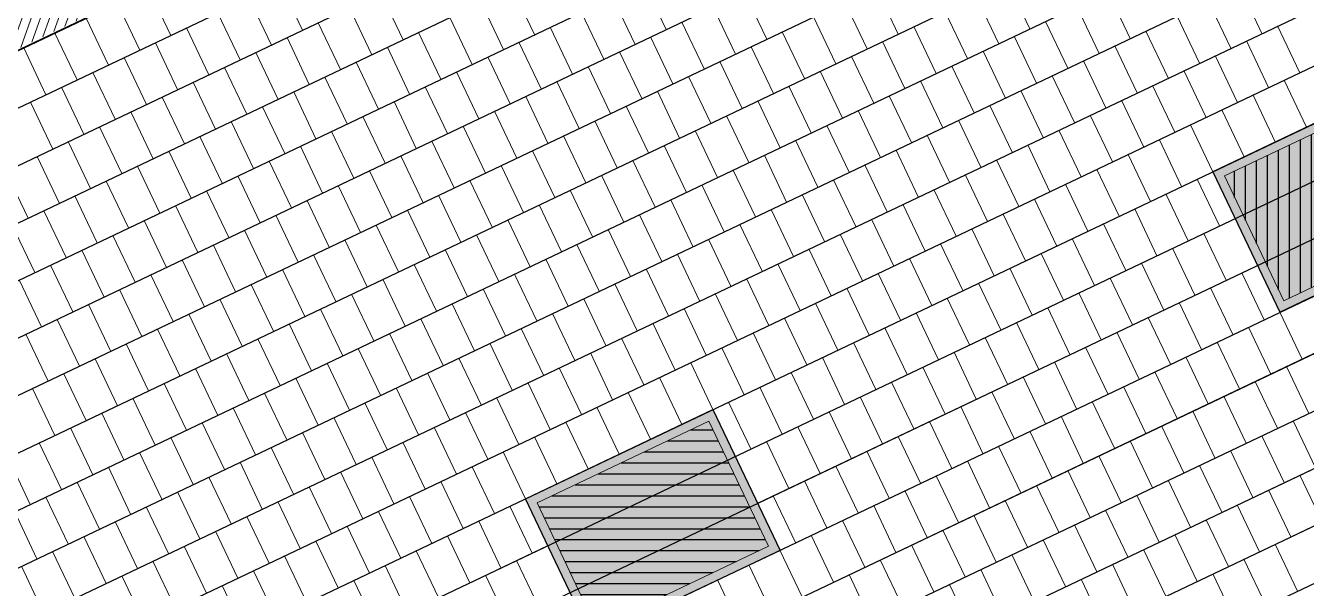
# Model space of a CAD drawing. Header units: metres. Extents: x 679599 to 680028, y 2748524 to 2748840.
# Drawn here: x 679768.95 to 679783.76, y 2748734.92 to 2748741.43 of the extents above; entities that cross this region are included whole.
import ezdxf

# ---------------------------------------------------------------- set-up
doc = ezdxf.new("R2010")
doc.units = ezdxf.units.M
doc.header["$LTSCALE"] = 5
doc.layers.add('00-AUX', color=2, linetype='Continuous', plot=False)
doc.layers.add('00-AUX Tree Pit', color=2, linetype='Continuous', plot=False)
doc.layers.add('02-L-B-Curb', color=11, linetype='Continuous', lineweight=5, plot=False)
doc.layers.add('02-L-B-Flat Bar', color=181, linetype='Continuous', lineweight=5)
doc.layers.add('04-BK-Tree Pit', color=6, linetype='Continuous', lineweight=5)
for name, color, linetype, lineweight, true_color in [('02-L-Joints-Paviment_07_Precast Concrete Blocks 60X40', 7, 'Continuous', 5, 0x999999), ('03-TR-Pavement_07_Precast Concrete Blocks 20X10', 7, 'Continuous', 5, 0x999999), ('03-TR-Pavement_07_Precast Concrete Blocks 60X40', 7, 'Continuous', 5, 0x999999)]:
    doc.layers.add(name, color=color, linetype=linetype, lineweight=lineweight, true_color=true_color)
doc.layers.add('03-TR-Tree Pit_Green', color=46, linetype='Continuous')
doc.layers.add('03-TR-Tree Pit_White', color=7, linetype='Continuous', true_color=0xfcfcfc)

# ---------------------------------------------------------------- blocks, each defined once
blk = doc.blocks.new('ALCORQUE RECTANGULAR')
at = {"layer": '03-TR-Tree Pit_Green', "ltscale": 0.3}
h = blk.add_hatch(dxfattribs=at)
h.set_pattern_fill('ANSI31', color=256, scale=0.04, angle=-45)
h.set_pattern_definition([(360, (-2068898.16958, 3428624.0145), (3e-17, 0.127), [])])
h.paths.add_polyline_path([(679903.391, 2748647.421), (679902.702, 2748648.869), (679904.689, 2748649.814), (679905.377, 2748648.367)])
at = {"layer": '03-TR-Tree Pit_White'}
h = blk.add_hatch(color=256, dxfattribs=at)
h.dxf.hatch_style = 1
h.paths.add_polyline_path([(679903.344, 2748647.288), (679902.569, 2748648.916), (679904.736, 2748649.947), (679905.511, 2748648.319)])
at = {"layer": '02-L-B-Curb'}
blk.add_lwpolyline([(679903.344, 2748647.288), (679902.569, 2748648.916), (679904.736, 2748649.947), (679905.511, 2748648.319)], close=True, dxfattribs=at)
at = {"layer": '02-L-B-Curb', "color": 6}
blk.add_lwpolyline([(679903.391, 2748647.421), (679902.702, 2748648.868), (679904.689, 2748649.814), (679905.378, 2748648.366)], close=True, dxfattribs=at)
blk = doc.blocks.new('Escocell Quadrat')
at = {"layer": '03-TR-Tree Pit_Green'}
h = blk.add_hatch(dxfattribs=at)
h.set_pattern_fill('ANSI31', color=256, scale=0.04, angle=19.5514)
h.set_pattern_definition([(64.551379247, (-1794786.01457, -2189831.7944), (-0.114677314033, 0.0545720958565), [])])
h.paths.add_polyline_path([(-1.159, 0.359), (-2.759, 0.359), (-2.759, -1.241), (-1.159, -1.241)])
at = {"layer": '03-TR-Tree Pit_White'}
h = blk.add_hatch(color=256, dxfattribs=at)
h.dxf.hatch_style = 1
h.paths.add_polyline_path([(-2.859, 0.459), (-1.059, 0.459), (-1.059, -1.341), (-2.859, -1.341)])
at = {"ltscale": 0.3}
blk.add_lwpolyline([(-2.759, -1.241), (-1.159, -1.241), (-1.159, 0.359), (-2.759, 0.359)], close=True, dxfattribs=at)
at = {"layer": '02-L-B-Curb', "ltscale": 0.3}
blk.add_lwpolyline([(-2.859, -1.341), (-1.059, -1.341), (-1.059, 0.459), (-2.859, 0.459)], close=True, dxfattribs=at)

msp = doc.modelspace()

# ---------------------------------------------------------------- hatches: boundary and pattern name
at = {"layer": '03-TR-Pavement_07_Precast Concrete Blocks 20X10'}
h = msp.add_hatch(dxfattribs=at)
h.set_pattern_fill('ANSI31', color=256, scale=0.0315, angle=25.5)
h.set_pattern_definition([(70.5, (0, 0), (-0.094275932128, 0.033384858509), [])])
edge = h.paths.add_edge_path()
edge.add_line((679754.639, 2748741.428), (679756.438, 2748737.648))
edge.add_line((679756.438, 2748737.648), (679759.31, 2748736.613))
edge.add_line((679759.31, 2748736.613), (679763.155, 2748738.443))
edge.add_line((679763.155, 2748738.443), (679764.159, 2748741.27))
edge.add_line((679764.159, 2748741.27), (679766.986, 2748740.266))
edge.add_line((679766.986, 2748740.266), (679770.831, 2748742.096))
edge.add_line((679770.831, 2748742.096), (679771.835, 2748744.923))
edge.add_line((679771.835, 2748744.923), (679774.662, 2748743.919))
edge.add_line((679774.662, 2748743.919), (679778.507, 2748745.748))
edge.add_line((679778.507, 2748745.748), (679779.511, 2748748.576))
edge.add_line((679779.511, 2748748.576), (679782.338, 2748747.571))
edge.add_line((679782.338, 2748747.571), (679786.176, 2748749.398))
edge.add_line((679786.176, 2748749.398), (679787.186, 2748752.228))
edge.add_line((679787.186, 2748752.228), (679790.014, 2748751.224))
edge.add_line((679790.014, 2748751.224), (679793.857, 2748753.054))
edge.add_line((679793.857, 2748753.054), (679794.828, 2748755.786))
edge.add_line((679794.828, 2748755.786), (679794.862, 2748755.88))
edge.add_line((679794.862, 2748755.88), (679797.688, 2748754.876))
edge.add_line((679797.688, 2748754.876), (679801.533, 2748756.706))
edge.add_line((679801.533, 2748756.706), (679802.537, 2748759.533))
edge.add_line((679802.537, 2748759.533), (679805.364, 2748758.529))
edge.add_line((679805.364, 2748758.529), (679809.208, 2748760.358))
edge.add_line((679809.208, 2748760.358), (679810.212, 2748763.185))
edge.add_line((679810.212, 2748763.185), (679813.04, 2748762.181))
edge.add_line((679813.04, 2748762.181), (679816.883, 2748764.01))
edge.add_line((679816.883, 2748764.01), (679817.885, 2748766.836))
edge.add_line((679817.885, 2748766.836), (679820.714, 2748765.833))
edge.add_line((679820.714, 2748765.833), (679824.559, 2748767.663))
edge.add_line((679824.559, 2748767.663), (679825.563, 2748770.49))
edge.add_line((679825.563, 2748770.49), (679828.39, 2748769.486))
edge.add_line((679828.39, 2748769.486), (679832.234, 2748771.315))
edge.add_line((679832.234, 2748771.315), (679833.238, 2748774.142))
edge.add_line((679833.238, 2748774.142), (679836.062, 2748773.137))
edge.add_line((679836.062, 2748773.137), (679839.907, 2748774.967))
edge.add_line((679839.907, 2748774.967), (679840.952, 2748777.865))
edge.add_line((679840.952, 2748777.865), (679839.153, 2748781.645))
edge.add_line((679839.153, 2748781.645), (679754.643, 2748741.429))

# ---------------------------------------------------------------- linework, layer by layer
at = {"layer": '00-AUX'}
for points in [[(679670.326, 2748694.247), (679906.736, 2748806.746)], [(679670.403, 2748693.619), (679906.813, 2748806.118)], [(679670.841, 2748693.163), (679907.252, 2748805.663)], [(679670.919, 2748692.536), (679907.329, 2748805.035)], [(679671.357, 2748692.08), (679907.767, 2748804.579)], [(679671.434, 2748691.452), (679907.845, 2748803.951)], [(679671.873, 2748690.996), (679908.283, 2748803.495)], [(679671.95, 2748690.369), (679908.36, 2748802.868)], [(679675.639, 2748691.46), (679908.831, 2748802.427)], [(679680.412, 2748693.066), (679908.864, 2748801.779)], [(679684.823, 2748694.501), (679909.347, 2748801.344)], [(679689.235, 2748695.936), (679907.032, 2748799.578)], [(679694.007, 2748697.543), (679904.22, 2748797.575)], [(679698.419, 2748698.977), (679901.769, 2748795.744)], [(679703.192, 2748700.584), (679899.679, 2748794.085)], [(679707.603, 2748702.019), (679896.867, 2748792.083)], [(679712.015, 2748703.454), (679894.416, 2748790.252)], [(679716.787, 2748705.06), (679891.964, 2748788.421)], [(679721.199, 2748706.495), (679889.513, 2748786.59)], [(679725.61, 2748707.93), (679887.062, 2748784.759)], [(679730.383, 2748709.537), (679831.877, 2748757.834)]]:
    msp.add_lwpolyline(points, dxfattribs=at)
at = {"layer": '00-AUX Tree Pit', "ltscale": 0.3}
msp.add_lwpolyline([(679783.453, 2748738.113), (679785.078, 2748738.887), (679784.305, 2748740.512), (679782.68, 2748739.738)], close=True, dxfattribs=at)
at = {"layer": '00-AUX Tree Pit'}
msp.add_lwpolyline([(679775.508, 2748734.329), (679774.733, 2748735.957), (679776.9, 2748736.988), (679777.675, 2748735.36)], close=True, dxfattribs=at)
at = {"layer": '02-L-B-Flat Bar'}
msp.add_lwpolyline([(679759.323, 2748736.609), (679839.921, 2748774.962)], dxfattribs=at)
at = {"layer": '02-L-Joints-Paviment_07_Precast Concrete Blocks 60X40'}
for points in [[(679770.375, 2748741.857), (679770.633, 2748741.315)], [(679771.897, 2748741.917), (679772.155, 2748741.375)], [(679774.58, 2748741.864), (679774.838, 2748741.323)], [(679776.102, 2748741.924), (679776.36, 2748741.382)], [(679778.785, 2748741.872), (679779.043, 2748741.33)], [(679780.307, 2748741.932), (679780.565, 2748741.39)], [(679782.99, 2748741.879), (679783.247, 2748741.338)], [(679771.536, 2748741.745), (679771.794, 2748741.203)], [(679773.058, 2748741.805), (679773.316, 2748741.263)], [(679775.741, 2748741.752), (679775.999, 2748741.211)], [(679777.263, 2748741.812), (679777.521, 2748741.27)], [(679779.946, 2748741.76), (679780.204, 2748741.218)], [(679781.468, 2748741.82), (679781.725, 2748741.278)], [(679782.628, 2748741.708), (679782.886, 2748741.166)], [(679770.014, 2748741.685), (679770.272, 2748741.143)], [(679771.175, 2748741.573), (679771.433, 2748741.031)], [(679772.697, 2748741.633), (679772.955, 2748741.091)], [(679774.219, 2748741.693), (679774.477, 2748741.151)], [(679775.38, 2748741.58), (679775.638, 2748741.039)], [(679776.902, 2748741.64), (679777.16, 2748741.098)], [(679778.424, 2748741.7), (679778.682, 2748741.158)], [(679779.585, 2748741.588), (679779.842, 2748741.046)], [(679781.106, 2748741.648), (679781.364, 2748741.106)], [(679769.653, 2748741.513), (679769.911, 2748740.971)], [(679772.336, 2748741.461), (679772.594, 2748740.919)], [(679773.858, 2748741.521), (679774.116, 2748740.979)], [(679776.541, 2748741.468), (679776.798, 2748740.927)], [(679778.063, 2748741.528), (679778.32, 2748740.986)], [(679779.223, 2748741.416), (679779.481, 2748740.874)], [(679780.745, 2748741.476), (679781.003, 2748740.934)], [(679782.267, 2748741.536), (679782.525, 2748740.994)], [(679783.428, 2748741.424), (679783.686, 2748740.882)], [(679769.292, 2748741.341), (679769.55, 2748740.8)], [(679770.814, 2748741.401), (679771.072, 2748740.859)], [(679771.975, 2748741.289), (679772.232, 2748740.747)], [(679773.497, 2748741.349), (679773.754, 2748740.807)], [(679775.019, 2748741.409), (679775.276, 2748740.867)], [(679776.179, 2748741.297), (679776.437, 2748740.755)], [(679777.701, 2748741.356), (679777.959, 2748740.815)], [(679780.384, 2748741.304), (679780.642, 2748740.762)], [(679781.906, 2748741.364), (679782.164, 2748740.822)], [(679768.931, 2748741.169), (679769.188, 2748740.628)], [(679770.453, 2748741.229), (679770.71, 2748740.687)], [(679771.613, 2748741.117), (679771.871, 2748740.575)], [(679773.135, 2748741.177), (679773.393, 2748740.635)], [(679774.657, 2748741.237), (679774.915, 2748740.695)], [(679775.818, 2748741.125), (679776.076, 2748740.583)], [(679777.34, 2748741.184), (679777.598, 2748740.643)], [(679778.862, 2748741.244), (679779.12, 2748740.702)], [(679780.023, 2748741.132), (679780.281, 2748740.59)], [(679781.545, 2748741.192), (679781.803, 2748740.65)], [(679783.067, 2748741.252), (679783.325, 2748740.71)], [(679770.091, 2748741.057), (679770.349, 2748740.516)], [(679772.774, 2748741.005), (679773.032, 2748740.463)], [(679774.296, 2748741.065), (679774.554, 2748740.523)], [(679776.979, 2748741.013), (679777.237, 2748740.471)], [(679778.501, 2748741.072), (679778.759, 2748740.531)], [(679781.184, 2748741.02), (679781.442, 2748740.478)], [(679782.706, 2748741.08), (679782.963, 2748740.538)], [(679769.73, 2748740.885), (679769.988, 2748740.344)], [(679771.252, 2748740.945), (679771.51, 2748740.403)], [(679772.413, 2748740.833), (679772.671, 2748740.291)], [(679773.935, 2748740.893), (679774.193, 2748740.351)], [(679775.457, 2748740.953), (679775.715, 2748740.411)], [(679776.618, 2748740.841), (679776.876, 2748740.299)], [(679778.14, 2748740.9), (679778.398, 2748740.359)], [(679779.662, 2748740.96), (679779.92, 2748740.418)], [(679780.823, 2748740.848), (679781.08, 2748740.306)], [(679782.344, 2748740.908), (679782.602, 2748740.366)], [(679769.369, 2748740.714), (679769.627, 2748740.172)], [(679770.891, 2748740.773), (679771.149, 2748740.232)], [(679773.574, 2748740.721), (679773.832, 2748740.179)], [(679775.096, 2748740.781), (679775.354, 2748740.239)], [(679777.779, 2748740.729), (679778.036, 2748740.187)], [(679779.301, 2748740.788), (679779.558, 2748740.247)], [(679780.461, 2748740.676), (679780.719, 2748740.134)], [(679781.983, 2748740.736), (679782.241, 2748740.194)], [(679783.505, 2748740.796), (679783.763, 2748740.254)], [(679769.008, 2748740.542), (679769.266, 2748740)], [(679770.53, 2748740.602), (679770.788, 2748740.06)], [(679772.052, 2748740.661), (679772.31, 2748740.12)], [(679773.213, 2748740.549), (679773.47, 2748740.007)], [(679774.735, 2748740.609), (679774.992, 2748740.067)], [(679776.257, 2748740.669), (679776.514, 2748740.127)], [(679777.417, 2748740.557), (679777.675, 2748740.015)], [(679778.939, 2748740.616), (679779.197, 2748740.075)], [(679781.622, 2748740.564), (679781.88, 2748740.022)], [(679783.144, 2748740.624), (679783.402, 2748740.082)], [(679770.169, 2748740.43), (679770.426, 2748739.888)], [(679771.691, 2748740.489), (679771.948, 2748739.948)], [(679772.851, 2748740.377), (679773.109, 2748739.836)], [(679774.373, 2748740.437), (679774.631, 2748739.895)], [(679775.895, 2748740.497), (679776.153, 2748739.955)], [(679777.056, 2748740.385), (679777.314, 2748739.843)], [(679778.578, 2748740.445), (679778.836, 2748739.903)], [(679780.1, 2748740.504), (679780.358, 2748739.963)], [(679781.261, 2748740.392), (679781.519, 2748739.851)], [(679782.783, 2748740.452), (679783.041, 2748739.91)], [(679769.807, 2748740.258), (679770.065, 2748739.716)], [(679771.329, 2748740.318), (679771.587, 2748739.776)], [(679774.012, 2748740.265), (679774.27, 2748739.723)], [(679775.534, 2748740.325), (679775.792, 2748739.783)], [(679778.217, 2748740.273), (679778.475, 2748739.731)], [(679779.739, 2748740.333), (679779.997, 2748739.791)], [(679782.422, 2748740.28), (679782.68, 2748739.738)], [(679769.446, 2748740.086), (679769.704, 2748739.544)], [(679770.968, 2748740.146), (679771.226, 2748739.604)], [(679772.49, 2748740.205), (679772.748, 2748739.664)], [(679773.651, 2748740.093), (679773.909, 2748739.552)], [(679775.173, 2748740.153), (679775.431, 2748739.611)], [(679776.695, 2748740.213), (679776.953, 2748739.671)], [(679777.856, 2748740.101), (679778.114, 2748739.559)], [(679779.378, 2748740.161), (679779.636, 2748739.619)], [(679780.9, 2748740.22), (679781.158, 2748739.679)], [(679782.061, 2748740.108), (679782.318, 2748739.567)], [(679770.607, 2748739.974), (679770.865, 2748739.432)], [(679772.129, 2748740.034), (679772.387, 2748739.492)], [(679774.812, 2748739.981), (679775.07, 2748739.439)], [(679776.334, 2748740.041), (679776.592, 2748739.499)], [(679777.495, 2748739.929), (679777.752, 2748739.387)], [(679779.017, 2748739.989), (679779.274, 2748739.447)], [(679780.539, 2748740.049), (679780.796, 2748739.507)], [(679781.699, 2748739.936), (679781.957, 2748739.395)], [(679769.085, 2748739.914), (679769.343, 2748739.372)], [(679770.246, 2748739.802), (679770.504, 2748739.26)], [(679771.768, 2748739.862), (679772.026, 2748739.32)], [(679773.29, 2748739.921), (679773.548, 2748739.38)], [(679774.451, 2748739.809), (679774.708, 2748739.268)], [(679775.973, 2748739.869), (679776.23, 2748739.327)], [(679778.655, 2748739.817), (679778.913, 2748739.275)], [(679780.177, 2748739.877), (679780.435, 2748739.335)], [(679768.724, 2748739.742), (679768.982, 2748739.2)], [(679771.407, 2748739.69), (679771.664, 2748739.148)], [(679772.929, 2748739.75), (679773.186, 2748739.208)], [(679774.089, 2748739.638), (679774.347, 2748739.096)], [(679775.611, 2748739.697), (679775.869, 2748739.156)], [(679777.133, 2748739.757), (679777.391, 2748739.215)], [(679778.294, 2748739.645), (679778.552, 2748739.103)], [(679779.816, 2748739.705), (679780.074, 2748739.163)], [(679781.338, 2748739.765), (679781.596, 2748739.223)], [(679782.499, 2748739.652), (679782.757, 2748739.111)], [(679769.885, 2748739.63), (679770.143, 2748739.088)], [(679771.045, 2748739.518), (679771.303, 2748738.976)], [(679772.567, 2748739.578), (679772.825, 2748739.036)], [(679775.25, 2748739.525), (679775.508, 2748738.984)], [(679776.772, 2748739.585), (679777.03, 2748739.043)], [(679779.455, 2748739.533), (679779.713, 2748738.991)], [(679780.977, 2748739.593), (679781.235, 2748739.051)], [(679769.523, 2748739.458), (679769.781, 2748738.916)], [(679770.684, 2748739.346), (679770.942, 2748738.804)], [(679772.206, 2748739.406), (679772.464, 2748738.864)], [(679773.728, 2748739.466), (679773.986, 2748738.924)], [(679774.889, 2748739.354), (679775.147, 2748738.812)], [(679776.411, 2748739.413), (679776.669, 2748738.872)], [(679777.933, 2748739.473), (679778.191, 2748738.931)], [(679779.094, 2748739.361), (679779.352, 2748738.819)], [(679780.616, 2748739.421), (679780.874, 2748738.879)], [(679782.138, 2748739.481), (679782.396, 2748738.939)], [(679769.162, 2748739.286), (679769.42, 2748738.745)], [(679771.845, 2748739.234), (679772.103, 2748738.692)], [(679773.367, 2748739.294), (679773.625, 2748738.752)], [(679776.05, 2748739.241), (679776.308, 2748738.7)], [(679777.572, 2748739.301), (679777.83, 2748738.759)], [(679778.733, 2748739.189), (679778.99, 2748738.647)], [(679780.255, 2748739.249), (679780.512, 2748738.707)], [(679781.777, 2748739.309), (679782.034, 2748738.767)], [(679768.801, 2748739.114), (679769.059, 2748738.573)], [(679770.323, 2748739.174), (679770.581, 2748738.632)], [(679771.484, 2748739.062), (679771.742, 2748738.52)], [(679773.006, 2748739.122), (679773.264, 2748738.58)], [(679774.528, 2748739.182), (679774.786, 2748738.64)], [(679775.689, 2748739.07), (679775.946, 2748738.528)], [(679777.211, 2748739.129), (679777.468, 2748738.588)], [(679779.893, 2748739.077), (679780.151, 2748738.535)], [(679781.415, 2748739.137), (679781.673, 2748738.595)], [(679769.962, 2748739.002), (679770.22, 2748738.461)], [(679772.645, 2748738.95), (679772.902, 2748738.408)], [(679774.167, 2748739.01), (679774.424, 2748738.468)], [(679775.327, 2748738.898), (679775.585, 2748738.356)], [(679776.849, 2748738.958), (679777.107, 2748738.416)], [(679778.371, 2748739.017), (679778.629, 2748738.476)], [(679779.532, 2748738.905), (679779.79, 2748738.363)], [(679781.054, 2748738.965), (679781.312, 2748738.423)], [(679782.576, 2748739.025), (679782.834, 2748738.483)], [(679769.601, 2748738.83), (679769.859, 2748738.289)], [(679771.123, 2748738.89), (679771.381, 2748738.348)], [(679772.283, 2748738.778), (679772.541, 2748738.236)], [(679773.805, 2748738.838), (679774.063, 2748738.296)], [(679776.488, 2748738.786), (679776.746, 2748738.244)], [(679778.01, 2748738.845), (679778.268, 2748738.304)], [(679780.693, 2748738.793), (679780.951, 2748738.251)], [(679782.215, 2748738.853), (679782.473, 2748738.311)], [(679769.24, 2748738.659), (679769.497, 2748738.117)], [(679770.762, 2748738.718), (679771.019, 2748738.177)], [(679771.922, 2748738.606), (679772.18, 2748738.064)], [(679773.444, 2748738.666), (679773.702, 2748738.124)], [(679774.966, 2748738.726), (679775.224, 2748738.184)], [(679776.127, 2748738.614), (679776.385, 2748738.072)], [(679777.649, 2748738.674), (679777.907, 2748738.132)], [(679779.171, 2748738.733), (679779.429, 2748738.192)], [(679780.332, 2748738.621), (679780.59, 2748738.079)], [(679781.854, 2748738.681), (679782.112, 2748738.139)], [(679768.878, 2748738.487), (679769.136, 2748737.945)], [(679770.4, 2748738.546), (679770.658, 2748738.005)], [(679773.083, 2748738.494), (679773.341, 2748737.952)], [(679774.605, 2748738.554), (679774.863, 2748738.012)], [(679777.288, 2748738.502), (679777.546, 2748737.96)], [(679778.81, 2748738.561), (679779.068, 2748738.02)], [(679779.971, 2748738.449), (679780.228, 2748737.908)], [(679781.493, 2748738.509), (679781.75, 2748737.967)], [(679783.015, 2748738.569), (679783.272, 2748738.027)], [(679770.039, 2748738.375), (679770.297, 2748737.833)], [(679771.561, 2748738.434), (679771.819, 2748737.893)], [(679772.722, 2748738.322), (679772.98, 2748737.781)], [(679774.244, 2748738.382), (679774.502, 2748737.84)], [(679775.766, 2748738.442), (679776.024, 2748737.9)], [(679776.927, 2748738.33), (679777.184, 2748737.788)], [(679778.449, 2748738.39), (679778.706, 2748737.848)], [(679781.131, 2748738.337), (679781.389, 2748737.795)], [(679782.653, 2748738.397), (679782.911, 2748737.855)], [(679769.678, 2748738.203), (679769.936, 2748737.661)], [(679771.2, 2748738.263), (679771.458, 2748737.721)], [(679773.883, 2748738.21), (679774.141, 2748737.668)], [(679775.405, 2748738.27), (679775.662, 2748737.728)], [(679776.565, 2748738.158), (679776.823, 2748737.616)], [(679778.087, 2748738.218), (679778.345, 2748737.676)], [(679779.609, 2748738.277), (679779.867, 2748737.736)], [(679780.77, 2748738.165), (679781.028, 2748737.624)], [(679782.292, 2748738.225), (679782.55, 2748737.683)], [(679769.317, 2748738.031), (679769.575, 2748737.489)], [(679770.839, 2748738.091), (679771.097, 2748737.549)], [(679772.361, 2748738.15), (679772.619, 2748737.609)], [(679773.522, 2748738.038), (679773.779, 2748737.497)], [(679775.043, 2748738.098), (679775.301, 2748737.556)], [(679777.726, 2748738.046), (679777.984, 2748737.504)], [(679779.248, 2748738.106), (679779.506, 2748737.564)], [(679781.931, 2748738.053), (679782.189, 2748737.512)], [(679783.453, 2748738.113), (679783.711, 2748737.571)], [(679768.956, 2748737.859), (679769.213, 2748737.317)], [(679770.478, 2748737.919), (679770.735, 2748737.377)], [(679772, 2748737.979), (679772.257, 2748737.437)], [(679773.16, 2748737.866), (679773.418, 2748737.325)], [(679774.682, 2748737.926), (679774.94, 2748737.384)], [(679776.204, 2748737.986), (679776.462, 2748737.444)], [(679777.365, 2748737.874), (679777.623, 2748737.332)], [(679778.887, 2748737.934), (679779.145, 2748737.392)], [(679780.409, 2748737.994), (679780.667, 2748737.452)], [(679781.57, 2748737.881), (679781.828, 2748737.34)], [(679783.092, 2748737.941), (679783.35, 2748737.399)], [(679770.116, 2748737.747), (679770.374, 2748737.205)], [(679771.638, 2748737.807), (679771.896, 2748737.265)], [(679774.321, 2748737.754), (679774.579, 2748737.213)], [(679775.843, 2748737.814), (679776.101, 2748737.272)], [(679778.526, 2748737.762), (679778.784, 2748737.22)], [(679780.048, 2748737.822), (679780.306, 2748737.28)], [(679781.209, 2748737.71), (679781.466, 2748737.168)], [(679782.731, 2748737.769), (679782.988, 2748737.228)], [(679769.755, 2748737.575), (679770.013, 2748737.033)], [(679771.277, 2748737.635), (679771.535, 2748737.093)], [(679772.799, 2748737.695), (679773.057, 2748737.153)], [(679773.96, 2748737.582), (679774.218, 2748737.041)], [(679775.482, 2748737.642), (679775.74, 2748737.101)], [(679777.004, 2748737.702), (679777.262, 2748737.16)], [(679778.165, 2748737.59), (679778.422, 2748737.048)], [(679779.687, 2748737.65), (679779.944, 2748737.108)], [(679782.369, 2748737.597), (679782.627, 2748737.056)], [(679770.916, 2748737.463), (679771.174, 2748736.921)], [(679772.438, 2748737.523), (679772.696, 2748736.981)], [(679775.121, 2748737.47), (679775.379, 2748736.929)], [(679776.643, 2748737.53), (679776.9, 2748736.988)], [(679777.803, 2748737.418), (679778.061, 2748736.876)], [(679779.325, 2748737.478), (679779.583, 2748736.936)], [(679780.847, 2748737.538), (679781.105, 2748736.996)], [(679782.008, 2748737.426), (679782.266, 2748736.884)], [(679783.53, 2748737.485), (679783.788, 2748736.944)], [(679769.394, 2748737.403), (679769.652, 2748736.861)], [(679770.555, 2748737.291), (679770.813, 2748736.749)], [(679772.077, 2748737.351), (679772.335, 2748736.809)], [(679773.599, 2748737.411), (679773.857, 2748736.869)], [(679774.759, 2748737.299), (679775.017, 2748736.757)], [(679776.281, 2748737.358), (679776.539, 2748736.817)], [(679778.964, 2748737.306), (679779.222, 2748736.764)], [(679780.486, 2748737.366), (679780.744, 2748736.824)], [(679783.169, 2748737.313), (679783.427, 2748736.772)], [(679769.033, 2748737.231), (679769.291, 2748736.689)], [(679770.194, 2748737.119), (679770.451, 2748736.577)], [(679771.716, 2748737.179), (679771.973, 2748736.637)], [(679773.238, 2748737.239), (679773.495, 2748736.697)], [(679774.398, 2748737.127), (679774.656, 2748736.585)], [(679775.92, 2748737.186), (679776.178, 2748736.645)], [(679777.442, 2748737.246), (679777.7, 2748736.704)], [(679778.603, 2748737.134), (679778.861, 2748736.592)], [(679780.125, 2748737.194), (679780.383, 2748736.652)], [(679781.647, 2748737.254), (679781.905, 2748736.712)], [(679782.808, 2748737.142), (679783.066, 2748736.6)], [(679771.354, 2748737.007), (679771.612, 2748736.465)], [(679772.876, 2748737.067), (679773.134, 2748736.525)], [(679775.559, 2748737.015), (679775.817, 2748736.473)], [(679777.081, 2748737.074), (679777.339, 2748736.533)], [(679779.764, 2748737.022), (679780.022, 2748736.48)], [(679781.286, 2748737.082), (679781.544, 2748736.54)], [(679782.447, 2748736.97), (679782.704, 2748736.428)], [(679769.832, 2748736.947), (679770.09, 2748736.405)], [(679770.993, 2748736.835), (679771.251, 2748736.293)], [(679772.515, 2748736.895), (679772.773, 2748736.353)], [(679774.037, 2748736.955), (679774.295, 2748736.413)], [(679775.198, 2748736.843), (679775.456, 2748736.301)], [(679778.242, 2748736.962), (679778.5, 2748736.42)], [(679779.403, 2748736.85), (679779.66, 2748736.308)], [(679780.925, 2748736.91), (679781.182, 2748736.368)], [(679783.607, 2748736.858), (679783.865, 2748736.316)], [(679769.471, 2748736.775), (679769.729, 2748736.234)], [(679772.154, 2748736.723), (679772.412, 2748736.181)], [(679773.676, 2748736.783), (679773.934, 2748736.241)], [(679777.881, 2748736.79), (679778.139, 2748736.249)], [(679779.041, 2748736.678), (679779.299, 2748736.136)], [(679780.563, 2748736.738), (679780.821, 2748736.196)], [(679782.085, 2748736.798), (679782.343, 2748736.256)], [(679783.246, 2748736.686), (679783.504, 2748736.144)], [(679769.11, 2748736.604), (679769.368, 2748736.062)], [(679770.632, 2748736.663), (679770.89, 2748736.122)], [(679771.793, 2748736.551), (679772.051, 2748736.009)], [(679773.315, 2748736.611), (679773.573, 2748736.069)], [(679774.837, 2748736.671), (679775.095, 2748736.129)], [(679777.52, 2748736.618), (679777.777, 2748736.077)], [(679780.202, 2748736.566), (679780.46, 2748736.024)], [(679781.724, 2748736.626), (679781.982, 2748736.084)], [(679768.749, 2748736.432), (679769.007, 2748735.89)], [(679770.271, 2748736.491), (679770.529, 2748735.95)], [(679771.432, 2748736.379), (679771.689, 2748735.838)], [(679772.954, 2748736.439), (679773.211, 2748735.897)], [(679774.476, 2748736.499), (679774.733, 2748735.957)], [(679778.68, 2748736.506), (679778.938, 2748735.965)], [(679779.841, 2748736.394), (679780.099, 2748735.853)], [(679781.363, 2748736.454), (679781.621, 2748735.912)], [(679782.885, 2748736.514), (679783.143, 2748735.972)], [(679769.91, 2748736.32), (679770.167, 2748735.778)], [(679772.592, 2748736.267), (679772.85, 2748735.725)], [(679774.114, 2748736.327), (679774.372, 2748735.785)], [(679778.319, 2748736.335), (679778.577, 2748735.793)], [(679781.002, 2748736.282), (679781.26, 2748735.74)], [(679782.524, 2748736.342), (679782.782, 2748735.8)], [(679783.685, 2748736.23), (679783.942, 2748735.688)], [(679769.548, 2748736.148), (679769.806, 2748735.606)], [(679771.07, 2748736.207), (679771.328, 2748735.666)], [(679772.231, 2748736.095), (679772.489, 2748735.554)], [(679773.753, 2748736.155), (679774.011, 2748735.613)], [(679777.958, 2748736.163), (679778.216, 2748735.621)], [(679779.48, 2748736.222), (679779.738, 2748735.681)], [(679780.641, 2748736.11), (679780.899, 2748735.569)], [(679782.163, 2748736.17), (679782.42, 2748735.628)], [(679769.187, 2748735.976), (679769.445, 2748735.434)], [(679770.709, 2748736.036), (679770.967, 2748735.494)], [(679773.392, 2748735.983), (679773.65, 2748735.441)], [(679777.597, 2748735.991), (679777.855, 2748735.449)], [(679779.119, 2748736.051), (679779.377, 2748735.509)], [(679780.279, 2748735.938), (679780.537, 2748735.397)], [(679781.801, 2748735.998), (679782.059, 2748735.456)], [(679783.323, 2748736.058), (679783.581, 2748735.516)], [(679768.826, 2748735.804), (679769.084, 2748735.262)], [(679770.348, 2748735.864), (679770.606, 2748735.322)], [(679771.87, 2748735.924), (679772.128, 2748735.382)], [(679773.031, 2748735.811), (679773.289, 2748735.27)], [(679774.553, 2748735.871), (679774.811, 2748735.329)], [(679778.758, 2748735.879), (679779.015, 2748735.337)], [(679781.44, 2748735.826), (679781.698, 2748735.285)], [(679782.962, 2748735.886), (679783.22, 2748735.344)], [(679769.987, 2748735.692), (679770.245, 2748735.15)], [(679771.509, 2748735.752), (679771.767, 2748735.21)], [(679772.67, 2748735.64), (679772.927, 2748735.098)], [(679774.192, 2748735.699), (679774.449, 2748735.158)], [(679778.396, 2748735.707), (679778.654, 2748735.165)], [(679779.918, 2748735.767), (679780.176, 2748735.225)], [(679781.079, 2748735.654), (679781.337, 2748735.113)], [(679782.601, 2748735.714), (679782.859, 2748735.172)], [(679769.626, 2748735.52), (679769.883, 2748734.978)], [(679771.148, 2748735.58), (679771.405, 2748735.038)], [(679773.83, 2748735.527), (679774.088, 2748734.986)], [(679778.035, 2748735.535), (679778.293, 2748734.993)], [(679779.557, 2748735.595), (679779.815, 2748735.053)], [(679782.24, 2748735.542), (679782.498, 2748735.001)], [(679769.264, 2748735.348), (679769.522, 2748734.806)], [(679770.786, 2748735.408), (679771.044, 2748734.866)], [(679772.308, 2748735.468), (679772.566, 2748734.926)], [(679773.469, 2748735.356), (679773.727, 2748734.814)], [(679777.674, 2748735.363), (679777.932, 2748734.821)], [(679779.196, 2748735.423), (679779.454, 2748734.881)], [(679780.718, 2748735.483), (679780.976, 2748734.941)], [(679781.879, 2748735.371), (679782.137, 2748734.829)], [(679783.401, 2748735.43), (679783.658, 2748734.889)], [(679770.425, 2748735.236), (679770.683, 2748734.694)], [(679771.947, 2748735.296), (679772.205, 2748734.754)], [(679774.63, 2748735.243), (679774.888, 2748734.702)], [(679777.313, 2748735.191), (679777.571, 2748734.649)], [(679778.835, 2748735.251), (679779.093, 2748734.709)], [(679780.357, 2748735.311), (679780.615, 2748734.769)], [(679781.518, 2748735.199), (679781.775, 2748734.657)], [(679783.039, 2748735.258), (679783.297, 2748734.717)], [(679768.903, 2748735.176), (679769.161, 2748734.634)], [(679770.064, 2748735.064), (679770.322, 2748734.522)], [(679771.586, 2748735.124), (679771.844, 2748734.582)], [(679773.108, 2748735.184), (679773.366, 2748734.642)], [(679774.269, 2748735.072), (679774.527, 2748734.53)], [(679778.474, 2748735.079), (679778.731, 2748734.537)], [(679779.996, 2748735.139), (679780.253, 2748734.597)], [(679782.678, 2748735.087), (679782.936, 2748734.545)], [(679771.225, 2748734.952), (679771.483, 2748734.41)], [(679772.747, 2748735.012), (679773.005, 2748734.47)], [(679776.952, 2748735.019), (679777.209, 2748734.477)], [(679779.634, 2748734.967), (679779.892, 2748734.425)], [(679781.156, 2748735.027), (679781.414, 2748734.485)]]:
    msp.add_lwpolyline(points, dxfattribs=at)
at = {"layer": '03-TR-Pavement_07_Precast Concrete Blocks 60X40'}
for p, q in [((679602.439, 2748661.942), (679961.734, 2748832.918)), ((679602.698, 2748661.401), (679961.992, 2748832.376)), ((679602.956, 2748660.859), (679962.25, 2748831.835)), ((679603.215, 2748660.318), (679962.509, 2748831.293)), ((679603.474, 2748659.776), (679962.768, 2748830.752)), ((679603.732, 2748659.235), (679963.026, 2748830.21)), ((679733.636, 2748720.387), (679963.285, 2748829.669)), ((679733.894, 2748719.845), (679963.543, 2748829.127)), ((679723.497, 2748714.233), (679963.802, 2748828.586)), ((679723.755, 2748713.692), (679904.349, 2748799.63)), ((679713.899, 2748708.337), (679904.607, 2748799.088)), ((679748.675, 2748720.899), (679897.138, 2748791.547)), ((679712.479, 2748703.01), (679894.644, 2748789.696)), ((679717.042, 2748704.517), (679892.149, 2748787.844)), ((679736.988, 2748713.344), (679889.655, 2748785.993)), ((679761.265, 2748724.232), (679887.16, 2748784.141)), ((679714.157, 2748707.795), (679851.409, 2748773.109)), ((679765.574, 2748729.605), (679837.09, 2748763.637)), ((679768.954, 2748733.207), (679790.262, 2748743.347)), ((679777.158, 2748736.447), (679782.937, 2748739.197)), ((679777.416, 2748735.905), (679783.195, 2748738.655)), ((679769.212, 2748732.665), (679774.991, 2748735.415))]:
    msp.add_line(p, q, dxfattribs=at)

# ---------------------------------------------------------------- block references
at = {"layer": '04-BK-Tree Pit', "rotation": 25.44862075299672}
msp.add_blockref('Escocell Quadrat', (679785.459, 2748740.552), dxfattribs=at)
at = {"layer": '04-BK-Tree Pit'}
msp.add_blockref('ALCORQUE RECTANGULAR', (-127.836, 87.041), dxfattribs=at)

doc.saveas('drawing.dxf')
